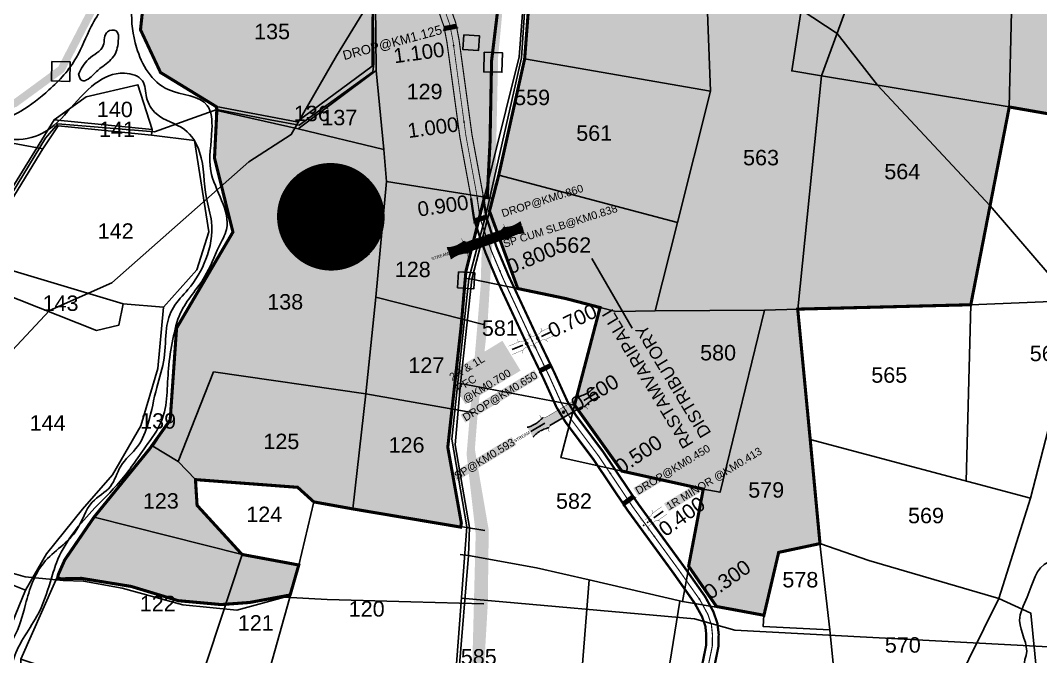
# Model space of a CAD drawing. Header units: inches. Extents: x 200003 to 248779, y 1594258 to 1607376.
# Drawn here: x 201964 to 203288, y 1601081 to 1601906 of the extents above; entities that cross this region are included whole.
import ezdxf
from ezdxf.enums import TextEntityAlignment as Align

# ---------------------------------------------------------------- set-up
doc = ezdxf.new("R2010")
doc.units = ezdxf.units.IN
doc.header["$LTSCALE"] = 15
doc.header["$MEASUREMENT"] = 0
for name, pattern in [('ACAD_ISO02W100', [15, 12, -3]), ('DASHED2', [0.375, 0.25, -0.125]), ('HIDDEN2', [0.1875, 0.125, -0.0625])]:
    doc.linetypes.add(name, pattern=pattern)
for name, color, linetype in [('CANAL1', 7, 'Continuous'), ('CSMark', 72, 'Continuous'), ('PLOT', 7, 'Continuous'), ('PLOTS', 7, 'Continuous'), ('PLOTS NO', 7, 'Continuous'), ('RE REMARKS', 7, 'Continuous'), ('ROAD', 1, 'Continuous'), ('ROADS', 1, 'Continuous'), ('STREAM', 4, 'Continuous'), ('STREAMS', 4, 'Continuous'), ('STRUCTURE', 5, 'Continuous'), ('text2', 7, 'Continuous'), ('VILLAGE BOUNDARY STONES', 1, 'Continuous'), ('VILLAGE BOUNDRY', 5, 'Continuous'), ('WUA-14', 3, 'Continuous')]:
    doc.layers.add(name, color=color, linetype=linetype)
doc.styles.get("Standard").update_dxf_attribs({"font": 'arial.ttf'})
doc.dimstyles.get("Standard").update_dxf_attribs({"dimtxt": 0.18, "dimasz": 0.18, "dimexe": 0.18, "dimexo": 0.0625, "dimgap": 0.09, "dimtad": 0, "dimtih": 1, "dimtoh": 1, "dimdec": 4, "dimzin": 0, "dimdsep": 46, "dimtxsty": 'Standard', "dimcen": 0.09, "dimadec": 0, "dimazin": 0, "dimtfac": 1, "dimtdec": 4, "dimtofl": 0, "dimtmove": 0, "dimatfit": 3, "dimfxl": 1, "dimtolj": 1, "dimtzin": 0, "dimarcsym": 0})

# ---------------------------------------------------------------- blocks, each defined once
blk = doc.blocks.new('DROP')
h = blk.add_hatch()
h.set_pattern_fill('ANSI31', color=1, scale=10, angle=45)
h.set_pattern_definition([(90, (-324.4107, -25.7687), (-1.25, 0), [])])
h.paths.add_polyline_path([(-9.9, -4.3), (-13.8, 4.1), (13.8, 4.1), (10.2, -4.3)])
at = {"layer": 'STRUCTURE', "color": 5, "const_width": 0.49}
blk.add_lwpolyline([(-9.9, -4.3), (-13.8, 4.1), (13.8, 4.1), (10.2, -4.3), (-9.9, -4.3)], dxfattribs=at)
at = {"layer": 'STRUCTURE', "color": 5}
blk.add_circle((0, 0), 1.33, dxfattribs=at)
blk = doc.blocks.new('OT')
at = {"layer": 'STRUCTURE', "color": 190}
for points, const_width in [([(769751.4, 1706595.8), (769729.4, 1706595.8)], 0.5), ([(769775.2, 1706601.8), (769775.2, 1706597.8), (769769.2, 1706593.8), (769761.8, 1706593.8), (769754.4, 1706593.8), (769748.4, 1706597.8), (769748.4, 1706601.8)], 0.5), ([(769761.8, 1706593.8), (769761.8, 1706581)], 2.5), ([(769751.4, 1706579), (769729.4, 1706579)], 0.5), ([(769748.4, 1706573), (769748.4, 1706577), (769754.4, 1706581), (769761.8, 1706581), (769761.8, 1706581), (769761.8, 1706581), (769769.2, 1706581), (769775.2, 1706577), (769775.2, 1706573)], 0.5)]:
    blk.add_lwpolyline(points, dxfattribs=dict(at, const_width=const_width))
at = {"layer": 'STRUCTURE', "color": 0}
blk.add_circle((769761.8, 1706587.4), 1.87, dxfattribs=at)
blk.add_leader([(769732.6, 1706587.4), (769753.8, 1706587.4)], dimstyle='Standard', override={"dimasz": 10, "dimgap": 0.09, "dimtad": 0}, dxfattribs=at)
blk = doc.blocks.new('SP')
at = {"layer": 'STRUCTURE'}
h = blk.add_hatch(dxfattribs=at)
h.set_pattern_fill('DASH', color=256, scale=8, style=0)
edge = h.paths.add_edge_path()
edge.add_spline(control_points=[(769825.7, 1706742.1), (769825.3, 1706741.8), (769823.8, 1706740.8), (769820.9, 1706740.3), (769817, 1706739.7), (769811.4, 1706738.9), (769804, 1706739.7), (769798.4, 1706741), (769795.6, 1706741.6)], knot_values=[0, 0, 0, 0, 1.613557, 5.24513, 8.624976, 13.470124, 22.190216, 30.746377, 30.746377, 30.746377, 30.746377], degree=3, periodic=0)
edge.add_line((769795.6, 1706741.6), (769792.6, 1706739.6))
edge.add_line((769792.6, 1706739.6), (769732.6, 1706739.6))
edge.add_line((769732.6, 1706739.6), (769729.6, 1706741.6))
edge.add_spline(control_points=[(769729.6, 1706741.6), (769726.9, 1706740.9), (769721.3, 1706739.5), (769713.9, 1706738.5), (769708.3, 1706739.1), (769704.4, 1706739.6), (769701.5, 1706740), (769700, 1706741), (769699.5, 1706741.3)], knot_values=[0, 0, 0, 0, 8.556161, 17.276253, 22.121402, 25.501247, 29.13282, 30.746377, 30.746377, 30.746377, 30.746377], degree=3, periodic=0)
edge.add_line((769699.5, 1706741.3), (769699.5, 1706722.1))
edge.add_spline(control_points=[(769699.5, 1706722.1), (769700, 1706722.4), (769701.4, 1706723.4), (769704.3, 1706724), (769708.2, 1706724.5), (769713.8, 1706725.3), (769721.2, 1706724.5), (769726.8, 1706723.3), (769729.6, 1706722.6)], knot_values=[0, 0, 0, 0, 1.613557, 5.24513, 8.624976, 13.470124, 22.190216, 30.746377, 30.746377, 30.746377, 30.746377], degree=3, periodic=0)
edge.add_line((769729.6, 1706722.6), (769732.6, 1706724.6))
edge.add_line((769732.6, 1706724.6), (769792.6, 1706724.6))
edge.add_line((769792.6, 1706724.6), (769795.6, 1706722.6))
edge.add_spline(control_points=[(769795.6, 1706722.6), (769798.4, 1706723.3), (769803.9, 1706724.8), (769811.3, 1706725.8), (769817, 1706725.1), (769820.9, 1706724.7), (769823.8, 1706724.2), (769825.2, 1706723.3), (769825.7, 1706723)], knot_values=[0, 0, 0, 0, 8.556161, 17.276253, 22.121402, 25.501247, 29.13282, 30.746377, 30.746377, 30.746377, 30.746377], degree=3, periodic=0)
edge.add_line((769825.7, 1706723), (769825.7, 1706742.1))
h.paths.add_polyline_path([(769764.2, 1706732.1, -1), (769761.1, 1706732.1, -1)], flags=0)
h.paths.add_polyline_path([(769761.1, 1706732.1, 1), (769764.2, 1706732.1, 1)], flags=16)
at = {"layer": 'STRUCTURE', "const_width": 0.628}
for points in [[(769726.6, 1706747.6), (769726.6, 1706743.6), (769732.6, 1706739.6), (769792.6, 1706739.6), (769798.6, 1706743.6), (769798.6, 1706747.6)], [(769726.6, 1706716.6), (769726.6, 1706720.6), (769732.6, 1706724.6), (769792.6, 1706724.6), (769798.6, 1706720.6), (769798.6, 1706716.6)]]:
    blk.add_lwpolyline(points, dxfattribs=at)
at = {"layer": 'STRUCTURE', "color": 3}
blk.add_lwpolyline([(769732.6, 1706724.6), (769792.6, 1706724.6)], dxfattribs=at)
blk.add_lwpolyline([(769732.6, 1706724.6), (769792.6, 1706724.6)], dxfattribs=at)
at = {"layer": 'STRUCTURE', "color": 0}
blk.add_circle((769762.6, 1706732.1), 1.55, dxfattribs=at)
at = {"layer": 'STRUCTURE'}
for points in [[(769699.5, 1706741.3), (769700.9, 1706740.5), (769704.4, 1706739.6), (769707.8, 1706739.2), (769712.6, 1706738.8), (769721.3, 1706739.7), (769729.6, 1706741.6)], [(769825.7, 1706742.1), (769824.3, 1706741.3), (769820.8, 1706740.3), (769817.5, 1706739.8), (769812.7, 1706739.2), (769804, 1706739.9), (769795.6, 1706741.6)], [(769699.5, 1706722.1), (769700.9, 1706723), (769704.4, 1706724), (769707.7, 1706724.5), (769712.5, 1706725), (769721.2, 1706724.4), (769729.6, 1706722.6)], [(769825.7, 1706723), (769824.3, 1706723.8), (769820.8, 1706724.7), (769817.4, 1706725.1), (769812.6, 1706725.5), (769803.9, 1706724.6), (769795.6, 1706722.6)]]:
    blk.add_spline(points, degree=3, dxfattribs=at)
at = {"layer": 'STRUCTURE', "color": 0}
blk.add_text('STREAM', height=5, dxfattribs=at).set_placement((769684.3, 1706732.1), align=Align.MIDDLE_CENTER)
for points in [[(769727.4, 1706732.1), (769700.8, 1706732.1)], [(769824.4, 1706732.1), (769800.5, 1706732.1)]]:
    blk.add_leader(points, dimstyle='Standard', override={"dimasz": 10, "dimgap": 0.09, "dimtad": 0}, dxfattribs=at)
blk = doc.blocks.new('SLB')
at = {"layer": 'STRUCTURE'}
h = blk.add_hatch(dxfattribs=at)
h.set_pattern_fill('DOTS', color=6, scale=20, angle=320.3722, style=0)
h.set_pattern_definition([(320.372247934, (-159.4327, -72.9564), (1.2786241598, 0.5641323054), [0, -1.25])])
h.paths.add_polyline_path([(769699.5, 1706871.1), (769699.5, 1706861.1), (769729.1, 1706861.1), (769732.1, 1706863.1), (769792.1, 1706863.1), (769795.1, 1706861.1), (769824.7, 1706861.1), (769824.7, 1706871.1), (769795.1, 1706871.1), (769792.1, 1706869.1), (769732.1, 1706869.1), (769729.1, 1706871.1)])
at = {"layer": 'STRUCTURE', "color": 6, "linetype": 'ACAD_ISO02W100', "ltscale": 0.5, "const_width": 0.5}
for points in [[(769699.5, 1706871.1), (769729.1, 1706871.1)], [(769795.1, 1706871.1), (769824.7, 1706871.1)], [(769699.5, 1706861.1), (769729.1, 1706861.1)], [(769795.1, 1706861.1), (769824.7, 1706861.1)]]:
    blk.add_lwpolyline(points, dxfattribs=at)
at = {"layer": 'STRUCTURE', "color": 6, "const_width": 0.628}
for points in [[(769726.1, 1706877.1), (769726.1, 1706873.1), (769732.1, 1706869.1), (769792.1, 1706869.1), (769798.1, 1706873.1), (769798.1, 1706877.1)], [(769726.1, 1706855.1), (769726.1, 1706859.1), (769732.1, 1706863.1), (769792.1, 1706863.1), (769798.1, 1706859.1), (769798.1, 1706855.1)]]:
    blk.add_lwpolyline(points, dxfattribs=at)
at = {"layer": 'STRUCTURE', "color": 6}
blk.add_lwpolyline([(769732.1, 1706863.1), (769792.1, 1706863.1)], dxfattribs=at)
blk.add_lwpolyline([(769732.1, 1706863.1), (769792.1, 1706863.1)], dxfattribs=at)
at = {"layer": 'STRUCTURE', "color": 0}
blk.add_circle((769762.1, 1706866.1), 1.24, dxfattribs=at)
for points in [[(769703.8, 1706866), (769726.7, 1706866)], [(769818.6, 1706865.8), (769795.7, 1706865.8)]]:
    blk.add_leader(points, dimstyle='Standard', override={"dimasz": 10, "dimgap": 0.09, "dimtad": 0}, dxfattribs=at)

msp = doc.modelspace()

# ---------------------------------------------------------------- hatches: boundary and pattern name
at = {"layer": 'PLOTS NO', "true_color": 0xcd6928}
h = msp.add_hatch(color=32, dxfattribs=at)
h.dxf.hatch_style = 1
h.paths.add_polyline_path([(203001.6, 1601227.5), (202948, 1601216.1), (202928.9, 1601134.5), (202867.3, 1601145.9), (202831.2, 1601198.2), (202850.2, 1601298.2), (202744.5, 1601321.6), (202683.2, 1601407.4), (202716.3, 1601533.8), (202671.9, 1601545.4), (202609.6, 1601558.4), (202572.9, 1601658.9), (202584.9, 1601705.6), (202618.5, 1601856.4), (202628.8, 1601991.5), (202639.8, 1602113.3), (202697.5, 1602353.9), (202724.4, 1602427.6), (202796.6, 1602504), (202822.2, 1602545.7), (202847.3, 1602586.4), (202928.2, 1602568), (202987.4, 1602735.1), (203092.1, 1602721.8), (203130.5, 1602716.1), (203175, 1602708.5), (203211.3, 1602704.8), (203216.7, 1602701.7), (203210.5, 1602664.8), (203223.7, 1602661), (203234.6, 1602659.1), (203247.9, 1602659.4), (203259.6, 1602656.9), (203269.7, 1602651.4), (203282.8, 1602647.2), (203298.1, 1602645.5), (203310.4, 1602644.5), (203329.2, 1602642.8), (203338, 1602642.8), (203346, 1602639.6), (203350.2, 1602637.6), (203353.1, 1602629.9), (203358.6, 1602620), (203362.5, 1602611.4), (203372, 1602605.7), (203383, 1602601.5), (203389.3, 1602602.4), (203399.7, 1602603.7), (203404.8, 1602604.7), (203417.5, 1602602.5), (203424.9, 1602601), (203431, 1602602.4), (203439.7, 1602603), (203446.6, 1602603.9), (203453.8, 1602603.9), (203457.6, 1602603.9), (203477.7, 1602608.3), (203496.8, 1602618.8), (203505.7, 1602625), (203516.8, 1602626.2), (203529.4, 1602629.2), (203540.3, 1602629.9), (203549.2, 1602635.9), (203555.4, 1602643.7), (203562.1, 1602653.1), (203568.7, 1602660.3), (203574.7, 1602663.8), (203582.6, 1602669), (203607.2, 1602670.2), (203617.1, 1602674.5), (203622.2, 1602678.9), (203628.2, 1602689.1), (203632.4, 1602695.3), (203644.2, 1602707.5), (203649.7, 1602711.7), (203657.6, 1602715.4), (203672, 1602721.5), (203686.1, 1602718.8), (203691.5, 1602808.6), (203729.5, 1602815.8), (203809.1, 1602809), (203871.3, 1602801.6), (203983.3, 1602773.7), (204083.2, 1602730.7), (204101.2, 1602680.6), (204143.9, 1602676.5), (204148, 1602690.2), (204183.7, 1602695.1), (204209, 1602622.3), (204222.1, 1602547.2), (204231.5, 1602478.6), (204243.1, 1602459.4), (204258.8, 1602448.1), (204262.3, 1602438.3), (204262.6, 1602428.1), (204270.7, 1602419.1), (204284, 1602410.2), (204292.6, 1602404.6), (204302.4, 1602394), (204322.6, 1602378.4), (204344.1, 1602369.5), (204360.9, 1602364.4), (204376.4, 1602354.2), (204399.8, 1602347.4), (204413.8, 1602346.2), (204427.9, 1602347.1), (204436.7, 1602347.3), (204445.2, 1602346.1), (204452.2, 1602345.7), (204459.1, 1602344.7), (204471.8, 1602341.3), (204474, 1602340.1), (204483.2, 1602330), (204498.5, 1602321.3), (204517.2, 1602304.3), (204524.6, 1602292.6), (204532.8, 1602281.2), (204537.2, 1602270.7), (204546.2, 1602262.9), (204550.9, 1602255.5), (204557.2, 1602250.1), (204568.6, 1602245), (204577.2, 1602239.4), (204586.7, 1602235.6), (204617.4, 1602216.3), (204644.9, 1602207.1), (204669.4, 1602198.8), (204682, 1602196.2), (204670.8, 1602161.3), (204656, 1602115.4), (204642.4, 1602073.5), (204628.8, 1602031.5), (204622.8, 1602012.9), (204620.7, 1602005.6), (204610.6, 1601975.2), (204605.6, 1601959.6), (204602.4, 1601949.8), (204592.1, 1601918), (204587.2, 1601902.7), (204563.3, 1601916.2), (204543.5, 1601928), (204524.2, 1601928), (204507, 1601924.5), (204497.3, 1601915.3), (204481.5, 1601906.5), (204466.5, 1601900.8), (204445.4, 1601901.2), (204426, 1601903.4), (204410.2, 1601903.8), (204397, 1601901.2), (204372.8, 1601898.6), (204352.5, 1601897.7), (204334.9, 1601897.7), (204321.3, 1601896.8), (204317.8, 1601891.5), (204306.3, 1601872.2), (204286.5, 1601853.7), (204266.6, 1601828.4), (204255.2, 1601817.4), (204238.9, 1601810.4), (204219.6, 1601804.2), (204204.2, 1601798.5), (204189.2, 1601799.8), (204178.6, 1601799.4), (204174.7, 1601794.1), (204164.6, 1601772.6), (204158.4, 1601763.8), (204146.1, 1601758.9), (204131.6, 1601747.5), (204118.4, 1601734.3), (204116.4, 1601731.7), (203868, 1601791.6), (203849, 1601771.9), (203827.5, 1601731.2), (203680.6, 1601785.1), (203518.8, 1601750.2), (203476.8, 1601758.9), (203437.6, 1601764.4), (203392.7, 1601768.5), (203247.1, 1601794), (203197.2, 1601537.4), (202972.7, 1601531.7), (202988.9, 1601362.6)])
at = {"layer": 'PLOTS NO'}
h = msp.add_hatch(color=2, dxfattribs=at)
h.dxf.hatch_style = 1
h.paths.add_polyline_path([(202013.5, 1601187.2), (202022, 1601206.4), (202060, 1601261.9), (202132.1, 1601350.5), (202158.7, 1601387.9), (202167, 1601507.1), (202240.1, 1601631.7), (202216.2, 1601727.8), (202219.3, 1601790.6), (202218.5, 1601794.4), (202146.2, 1601838.7), (202120.2, 1601894.2), (202133.7, 1602020.5), (202138.3, 1602075.5), (202176.7, 1602138.9), (202269.7, 1602197), (202344.8, 1602210.2), (202455.6, 1602228.5), (202527.3, 1602218.5), (202550.9, 1602195), (202586.8, 1601982.4), (202589, 1601964.8), (202575.6, 1601854), (202573.6, 1601748.9), (202570, 1601676.4), (202566.4, 1601677), (202542.3, 1601580.6), (202536.2, 1601510), (202518.8, 1601352.5), (202536.4, 1601254.1), (202535.5, 1601248.9), (202395.5, 1601272.5), (202345, 1601281.6), (202324.1, 1601300.5), (202191.5, 1601310.5), (202193.6, 1601277.1), (202251.9, 1601213.4), (202325.5, 1601199.7), (202314.3, 1601160.8), (202261.7, 1601151.1), (202224.7, 1601148.4), (202169.3, 1601153.4), (202108.2, 1601171.9), (202043.5, 1601182.4), (202016.7, 1601181.8), (202012.8, 1601183.1)])
at = {"layer": 'text2'}
h = msp.add_hatch(dxfattribs=at)
h.set_pattern_fill('ANSI31', color=5)
h.set_pattern_definition([(45, (11503.70768, -11027.14675), (-0.088388347648, 0.088388347648), [])])
edge = h.paths.add_edge_path()
edge.add_arc((202367.1, 1601651.5), 69.1, 0, 360)
h.paths.add_polyline_path([(202288.5, 1601620.4), (202445.8, 1601620.4), (202445.8, 1601682.5), (202288.5, 1601682.5)], flags=9)

# ---------------------------------------------------------------- linework, layer by layer
at = {"layer": 'CANAL1', "color": 200}
for points, const_width in [([(202570.5, 1601598.3), (202567.9, 1601604.5), (202560.7, 1601624.5), (202553, 1601647.6), (202548.3, 1601680), (202534.4, 1601755.4), (202517.6, 1601878.6), (202513.7, 1601898.7), (202501.9, 1601932.8), (202503.5, 1601954.2), (202503, 1601971.1)], 1.5), ([(202572.9, 1601638.5), (202568.7, 1601651.3), (202564.1, 1601682.6), (202550.2, 1601757.9), (202533.4, 1601881.2), (202529.2, 1601902.8), (202518.1, 1601935), (202519.5, 1601953.8), (202519, 1601971.5)], 1.5), ([(202814.8, 1600863.6), (202833.3, 1600928.9), (202849.7, 1601000.8), (202863.8, 1601064.1), (202869.8, 1601093.6), (202870.2, 1601109.9), (202868.6, 1601123.7), (202863.4, 1601139), (202852.5, 1601158.9), (202824.3, 1601198.8), (202765.4, 1601279.5), (202720.8, 1601345.9), (202684.9, 1601394), (202674.1, 1601411.8), (202657.1, 1601449.2), (202632.9, 1601499.5), (202597.9, 1601574.5), (202582.8, 1601610.3), (202575.8, 1601629.7), (202568.7, 1601651.3), (202564.6, 1601678.9)], 3), ([(202799.4, 1600868), (202817.8, 1600932.9), (202834.1, 1601004.3), (202848.2, 1601067.4), (202853.9, 1601095.4), (202854.1, 1601109.2), (202852.9, 1601120.2), (202848.7, 1601132.6), (202838.9, 1601150.4), (202811.3, 1601189.5), (202752.3, 1601270.3), (202707.8, 1601336.6), (202671.6, 1601385), (202659.9, 1601404.3), (202642.6, 1601442.4), (202618.4, 1601492.7), (202583.3, 1601568), (202567.9, 1601604.5), (202560.7, 1601624.5), (202553, 1601647.6), (202549, 1601675.1)], 3)]:
    msp.add_lwpolyline(points, dxfattribs=dict(at, const_width=const_width))
at = {"layer": 'CANAL1', "color": 1, "linetype": 'HIDDEN2', "ltscale": 4}
for points, const_width in [([(202556.9, 1601676.8), (202556.2, 1601681.3), (202542.3, 1601756.7), (202525.5, 1601879.9), (202521.4, 1601900.7), (202510, 1601933.9), (202511.5, 1601954), (202511, 1601971.3)], 1), ([(202807.1, 1600865.8), (202825.5, 1600930.9), (202841.9, 1601002.6), (202856, 1601065.8), (202861.9, 1601094.5), (202862.1, 1601109.5), (202860.8, 1601121.9), (202856.1, 1601135.8), (202845.7, 1601154.7), (202817.8, 1601194.2), (202758.9, 1601274.9), (202714.3, 1601341.3), (202678.2, 1601389.5), (202667, 1601408), (202649.9, 1601445.8), (202625.6, 1601496.1), (202590.6, 1601571.2), (202575.3, 1601607.4), (202568.2, 1601627.1), (202560.8, 1601649.4), (202556.9, 1601676.2)], 1.5), ([(202571.6, 1601617.6), (202568.2, 1601627.1), (202560.8, 1601649.4), (202556.9, 1601676.8)], 1)]:
    msp.add_lwpolyline(points, dxfattribs=dict(at, const_width=const_width))
at = {"layer": 'PLOT'}
for points in [[(202562.8, 1602133), (202520.2, 1602088.7), (202421.1, 1601976.1), (202420.9, 1601846.9), (202322.8, 1601774.7), (202218.5, 1601794.4)], [(202169.2, 1601333.9), (202215.1, 1601450.2), (202412.7, 1601421.8), (202425.3, 1601547.1), (202439.2, 1601697.3), (202435.9, 1601739), (202426, 1601841.4), (202424.6, 1601972), (202563.5, 1602126.2)], [(202054, 1600462), (201932.6, 1600597.9), (201927.2, 1600711.7), (201927.1, 1600723.4), (201965.9, 1600937.1), (201964.6, 1601028.4), (201965, 1601077.7), (202022, 1601206.4), (202060, 1601261.9), (202132.1, 1601350.5), (202136.3, 1601353.7), (202158.7, 1601387.9), (202167, 1601507.1), (202240.1, 1601631.7), (202216.2, 1601727.8), (202218.5, 1601794.4), (202146.2, 1601838.7), (202120.2, 1601894.2), (202133.7, 1602020.5), (202138.3, 1602075.5)], [(202435.9, 1601739), (202324.8, 1601765.5), (202426, 1601841.4)], [(202135.4, 1601764.8), (202116.8, 1601822.9), (202049.8, 1601807.1), (202008.2, 1601777.2)], [(202324.8, 1601765.5), (202219.3, 1601789.4)], [(201525, 1601403.7), (201667.3, 1601392.6), (201704.9, 1601375.4), (201755.2, 1601378.3), (201763.2, 1601367.9), (201785.2, 1601375.3), (201781.5, 1601399.4), (201834.6, 1601485.8), (201893.7, 1601592), (202008.2, 1601777.2), (202135.4, 1601764.8), (202134.3, 1601757.3)], [(201803.1, 1601775.2), (201993.4, 1601739.8)], [(201905.4, 1601596.2), (201993.4, 1601739.8), (202013.4, 1601769.7), (202134.3, 1601757.3), (202190.2, 1601750.5), (202209, 1601632.2), (202193.3, 1601582.9), (202150, 1601534.2), (202142.8, 1601454.8), (202120.6, 1601380.3), (202084.1, 1601316.8), (202044.9, 1601272.3), (201998.2, 1601214.3), (201971.1, 1601167.2), (201949, 1601113.1)], [(202439.2, 1601697.3), (202575.1, 1601675.6)], [(201886.8, 1601569.8), (201937.2, 1601553.5), (202063, 1601503.9), (202092.2, 1601510.9), (202097.6, 1601538.5), (201905.4, 1601596.2)], [(202097.6, 1601538.5), (202150, 1601534.2)], [(202565.3, 1601511.7), (202425.3, 1601547.1)], [(202412.7, 1601421.8), (202395.5, 1601272.5), (202345, 1601281.6)], [(202412.7, 1601421.8), (202552.6, 1601397)], [(202191.5, 1601310.5), (202169.2, 1601333.9), (202136.3, 1601353.7)], [(201965, 1601077.7), (202077, 1601040.1), (202194.1, 1601037.6), (202277.3, 1601043.6), (202288.5, 1601066.8), (202325.5, 1601199.7), (202345, 1601281.6), (202324.1, 1601300.5), (202191.5, 1601310.5), (202193.6, 1601277.1), (202251.9, 1601213.4), (202194.1, 1601037.6)], [(202395.5, 1601272.5), (202566.9, 1601244.7)], [(202251.9, 1601213.4), (202060, 1601261.9)], [(201849.7, 1601215.3), (201971.1, 1601167.2)], [(202251.9, 1601213.4), (202325.5, 1601199.7)]]:
    msp.add_lwpolyline(points, dxfattribs=at)
at = {"layer": 'PLOTS'}
for points in [[(202542, 1601571.6), (202550.2, 1601570.6), (202584.9, 1601705.6), (202618.5, 1601856.4), (202628.8, 1601991.5), (202639.8, 1602113.3), (202754.4, 1602111.1), (202767.6, 1602274.3), (202665.7, 1602363.7)], [(203168.9, 1602296.2), (203105.8, 1602112.8), (203254.4, 1602095.2), (203247.1, 1601794), (203003.6, 1601834.4), (203105.8, 1602112.8)], [(203247.1, 1601794), (203392.7, 1601768.5), (203437.6, 1601764.4), (203476.8, 1601758.9), (203533.5, 1602061.3), (203369.3, 1602080.2), (203315.9, 1602090.7), (203254.4, 1602095.2)], [(202621.4, 1601990.2), (202611.6, 1601859.1), (202542.3, 1601580.6)], [(202618.5, 1601856.4), (202859.4, 1601814.6), (202852.6, 1601996.5)], [(202982.3, 1601953.8), (202965, 1601840.7), (203003.6, 1601834.4)], [(203003.6, 1601834.4), (202972.7, 1601531.7), (203197.2, 1601537.4), (203247.1, 1601794)], [(202787.6, 1601529.7), (202816.6, 1601644.3), (202859.4, 1601814.6)], [(202816.6, 1601644.3), (202584.9, 1601705.6)], [(202550.2, 1601570.6), (202535.1, 1601435.4), (202528.3, 1601355.6), (202547, 1601248.4), (202545.7, 1601212.2), (202534.7, 1601213.5)], [(202550.2, 1601570.6), (202671.9, 1601545.4), (202718.2, 1601533.3), (202736.6, 1601528.5), (202787.6, 1601529.7), (202929.8, 1601530.3), (202972.7, 1601531.7)], [(203458.2, 1601548.1), (203197.2, 1601537.4)], [(203191.4, 1601308.6), (203197.2, 1601537.4)], [(202545.7, 1601212.2), (202633.9, 1601195.9), (202702.2, 1601180.3), (202823.1, 1601152.2), (202850.2, 1601298.2), (202665.4, 1601339.1), (202716.3, 1601533.8)], [(202972.7, 1601531.7), (202988.9, 1601362.6), (203001.6, 1601227.5), (202948, 1601216.1), (202928.9, 1601134.5), (202823.1, 1601152.2)], [(202929.8, 1601530.3), (202872.1, 1601294.2), (202850.2, 1601298.2)], [(202535.1, 1601435.4), (202680.6, 1601407.4), (202683.2, 1601407.4)], [(203274.6, 1601286.4), (203304.2, 1601400.2), (203432.5, 1601386.1), (203582.8, 1601371.6)], [(203233.4, 1601156.1), (203274.6, 1601286.4), (202988.9, 1601362.6)], [(203001.6, 1601227.5), (203014.4, 1601115.8)], [(203001.6, 1601227.5), (203065, 1601205.4), (203233.4, 1601156.1), (203117.2, 1600921.1), (203027.4, 1600965.5)], [(202549.5, 1600780.8), (202551.9, 1600924.6), (202531.4, 1601039.3), (202533, 1601060), (202545.7, 1601212.2)], [(202702.2, 1601180.3), (202675.7, 1600847.4)], [(202819.8, 1601153), (202769.3, 1600839.3), (202675.7, 1600847.4), (202549.5, 1600780.8), (202556, 1600678.5)], [(203117.2, 1600921.1), (203256.1, 1600851.8), (203285.5, 1601031.7), (203275, 1601137.4), (203233.4, 1601156.1)], [(202769.3, 1600839.3), (203036.7, 1600864.3), (203021.1, 1601035.1), (203020, 1601058.9), (203014.4, 1601115.8), (202927.9, 1601119.9), (202928.9, 1601134.5)]]:
    msp.add_lwpolyline(points, dxfattribs=at)
at = {"layer": 'ROAD'}
for points in [[(202421.1, 1601976.1), (202422.8, 1601850.4), (202421.5, 1601839.7), (202326.2, 1601770.3), (202288.4, 1601777.4), (202219.3, 1601790.6), (202138.3, 1601761.6), (202013.1, 1601772.1), (201997, 1601753.6), (201910.8, 1601612.4), (201860.4, 1601526.3), (201789.7, 1601409), (201784.6, 1601398.7), (201788.1, 1601338.7), (201789.4, 1601323.6), (201788.4, 1601295.9), (201862.8, 1601381.1), (202002.1, 1601529.8), (202083.2, 1601565.7), (202260.6, 1601722.7), (202315.7, 1601758.2), (202374.6, 1601860.5), (202416.7, 1601929.5)], [(202565.7, 1601149.5), (202470.9, 1601152), (202362.3, 1601155.1), (202306.9, 1601158.1), (202245.1, 1601141.3), (202175, 1601147.9), (202096.3, 1601169.6), (202046.2, 1601178.6), (202019.7, 1601179.7), (201970.7, 1601184.5), (201858.3, 1601216.2)]]:
    msp.add_lwpolyline(points, dxfattribs=at)
at = {"layer": 'ROADS'}
for points in [[(202690.3, 1602352.8), (202631.4, 1602113.3), (202614.4, 1601857.8), (202569.6, 1601659.2), (202546.1, 1601571.1), (202524, 1601363), (202543.5, 1601249.3), (202527.5, 1601036.9), (202547.1, 1600923.4), (202545.2, 1600732.2)], [(203802.1, 1601130.7), (203692.5, 1601252.7), (203638.4, 1601295.5), (203571.8, 1601336), (203530.8, 1601363.5), (203504.3, 1601379.2), (203387.3, 1601483.8), (203327.7, 1601542.7), (203222.2, 1601665.7), (203076.3, 1601822.3), (203023.7, 1601889.3), (202977.2, 1601920), (202908.7, 1601958), (202879.7, 1601987.6), (202853.6, 1602017.8), (202797.2, 1602071.7), (202756.8, 1602098.6), (202748.8, 1602111.2), (202685.3, 1602332.5)], [(202536.5, 1601156.6), (202838.9, 1601129.9), (202891.2, 1601115), (203330.5, 1601091.6)]]:
    msp.add_lwpolyline(points, dxfattribs=at)
at = {"layer": 'STREAM'}
for points in [[(202310.9, 1599538.5), (202317.3, 1599561.2), (202320.1, 1599585.1), (202327.7, 1599610.3), (202321.5, 1599649.2), (202322.3, 1599688.6), (202324.2, 1599712.5), (202319.8, 1599742.7), (202316.8, 1599772.1), (202304, 1599793.9), (202284.4, 1599826.2), (202273.6, 1599847), (202249.2, 1599878.9), (202234.8, 1599906.3), (202223.1, 1599935.8), (202208.3, 1599957.5), (202186.9, 1599999.3), (202172.6, 1600028.7), (202164.3, 1600062.6), (202142.4, 1600105.9), (202123.8, 1600156.9), (202112, 1600198), (202106.6, 1600234.2), (202100.3, 1600259.7), (202079.2, 1600323.9), (202067.6, 1600371), (202061.5, 1600423.4), (202027.5, 1600476.4), (201996.8, 1600494.6), (201964.8, 1600541.3), (201936.9, 1600585.6), (201925.3, 1600653.5), (201921.9, 1600704.9), (201911.1, 1600729.5), (201930.6, 1600795.6), (201935.7, 1600864.5), (201951.9, 1600921.4), (201957.2, 1600960), (201953.8, 1601032.1), (201954.7, 1601074.4), (201985.8, 1601133.3), (202003.4, 1601178.4), (202011.2, 1601202.6), (202056.9, 1601269.4), (202093.8, 1601308.3), (202126.8, 1601353.1), (202147.4, 1601386.5), (202156.5, 1601454.6), (202162.3, 1601492.8), (202172.1, 1601526.8), (202203.3, 1601573.5), (202222.2, 1601613.2), (202231.7, 1601635.1), (202211.3, 1601711.1), (202212.9, 1601764.7), (202206.8, 1601796), (202156.2, 1601816.6), (202115, 1601871.2), (202108.9, 1601920.4), (202123.5, 1601991.3), (202127.6, 1602014.2), (202126.8, 1602039), (202130, 1602064.2)], [(202086.1, 1601974.6), (202082.4, 1601950.1), (202056.2, 1601898.3), (202036.9, 1601857.9), (202001.5, 1601816.1), (201965.1, 1601788.7), (201937.9, 1601775.4), (201883.4, 1601766.5), (201809.4, 1601790.5), (201758.7, 1601794.4), (201723.7, 1601782.6), (201698.6, 1601776.1), (201696.2, 1601771.1), (201653.3, 1601758.3), (201618.8, 1601733.8), (201576.2, 1601705.6), (201553.3, 1601697.7), (201520.4, 1601654.8), (201488.4, 1601629.5), (201463.8, 1601605.4), (201413.7, 1601560.4), (201371.7, 1601522.1), (201329, 1601491.9), (201306.6, 1601471.2), (201287.6, 1601446.2), (201256.8, 1601422.7), (201239.7, 1601383.9), (201217.5, 1601358.1), (201183.1, 1601300.9), (201147.7, 1601258.3), (201130, 1601229.1), (201100.2, 1601197.7), (201082.6, 1601177.2), (201065.1, 1601162.8), (201051.9, 1601133.3), (201029, 1601083.6), (200998.7, 1601057.7), (200981.1, 1601038.3), (200952.6, 1601032.2), (200926.6, 1601013.1), (200862.1, 1600997.7), (200813.1, 1600978), (200781.6, 1600972.8), (200733.8, 1600957.8), (200709.4, 1600948.5), (200682.6, 1600937.4), (200660.7, 1600938.3), (200627.5, 1600917.1), (200580.5, 1600906), (200544.8, 1600891.1), (200512.1, 1600893.1), (200485.8, 1600883.8), (200442.3, 1600887.4), (200399.3, 1600885.3), (200357.7, 1600905.8), (200332, 1600911.2), (200305.8, 1600910), (200256.6, 1600915.9), (200235.6, 1600908.8), (200216, 1600921.8), (200189.5, 1600918.7), (200171.4, 1600922.5)], [(202039.8, 1601836.3), (202052.8, 1601856.1), (202071.9, 1601873.7), (202077.6, 1601891.7), (202088.5, 1601892.9), (202091.4, 1601879.2), (202085.2, 1601859.3), (202069.1, 1601845), (202057.8, 1601835), (202050.3, 1601829), (202044.6, 1601828.2), (202039.8, 1601836.8)], [(200162.4, 1600896.9), (200202.5, 1600895.2), (200248.1, 1600886), (200319.1, 1600863.8), (200365.1, 1600872.6), (200408.7, 1600865.2), (200432.3, 1600866.3), (200462.4, 1600856.4), (200511.7, 1600863.2), (200551.5, 1600861.2), (200583, 1600877.1), (200623.1, 1600878.2), (200657.7, 1600894.3), (200689.4, 1600891.9), (200727.9, 1600909.3), (200767.3, 1600911.2), (200808.1, 1600931.4), (200859.2, 1600944.3), (200886.7, 1600968.7), (200927.7, 1600977.7), (200957.1, 1601002), (200990.5, 1601013.4), (201016.7, 1601044.8), (201031.4, 1601074.3), (201059.4, 1601123.3), (201077.9, 1601155.6), (201102.4, 1601173.9), (201122, 1601199.3), (201144.3, 1601217.8), (201168.6, 1601247.7), (201194.6, 1601281.4), (201207, 1601309.4), (201234.1, 1601340.7), (201258.4, 1601374.7), (201284.5, 1601399.4), (201311.1, 1601425.7), (201332.5, 1601451.6), (201388.8, 1601498.5), (201439.3, 1601549), (201478, 1601582), (201508.7, 1601614.9), (201544.7, 1601643.1), (201585.9, 1601679), (201616.5, 1601701.9), (201639.9, 1601721), (201652, 1601735.9), (201682, 1601746.2), (201713.4, 1601758.2), (201751.7, 1601767.8), (201801.6, 1601781), (201840.4, 1601771.8), (201910.9, 1601759.9), (201947.2, 1601752.3), (201987.8, 1601757.4), (202061.4, 1601824.3), (202099.3, 1601837.8), (202122.7, 1601828), (202128.1, 1601806.3), (202140.8, 1601785), (202177.3, 1601764.7), (202196.9, 1601735.4), (202205.7, 1601675.5), (202212.3, 1601644.9), (202205.1, 1601596.5), (202181.8, 1601557.2), (202162.8, 1601533.9), (202154, 1601506.9), (202150.9, 1601468), (202141.4, 1601430.2), (202130.3, 1601383.9), (202116.5, 1601353.6), (202094.5, 1601327.8), (202081.1, 1601301.5), (202057.6, 1601281.3), (202037.7, 1601245.6), (201994.7, 1601202.5), (201971.1, 1601148.9), (201955.5, 1601104.8), (201927, 1601061.6), (201924.9, 1601014.6), (201927.7, 1600912.1), (201910.4, 1600843.1), (201885.3, 1600805), (201863.5, 1600770.5), (201815.5, 1600754.5), (201755.3, 1600762.5), (201680.2, 1600756), (201636.9, 1600749.4), (201599.1, 1600746.1), (201541.8, 1600714.2), (201463.6, 1600667.4), (201426.5, 1600656.1), (201415.4, 1600649.8), (201356.3, 1600616.1), (201325.9, 1600600.2), (201286.4, 1600558.9), (201262, 1600531.1), (201232, 1600516.5), (201221.8, 1600503.3), (201190.6, 1600491.4), (201180.3, 1600457.1), (201169.1, 1600445.3), (201168.5, 1600419.2), (201150, 1600382.8), (201133, 1600348.7), (201123, 1600318.1), (201110.6, 1600300.2), (201102.9, 1600281.5), (201094.8, 1600274.4)]]:
    msp.add_spline(points, degree=3, dxfattribs=at)
at = {"layer": 'STREAMS'}
msp.add_spline([(202982.4, 1599800.1), (202999, 1599819.6), (202992.5, 1599860.7), (203002.3, 1599886.7), (203004.2, 1599900.6), (203016.4, 1599920.9), (203017, 1599941.6), (203005.3, 1599962.3), (202994.7, 1599977), (202992.6, 1600000.4), (202988.1, 1600017.1), (202976.9, 1600037.8), (202979.8, 1600055.7), (202977.4, 1600087.8), (202975.2, 1600094.3), (202967.8, 1600120.2), (202942.5, 1600149.2), (202931.4, 1600168.6), (202937.7, 1600182), (202953.5, 1600196.3), (202961.4, 1600206.4), (202976.4, 1600243.7), (202984.6, 1600260.4), (202998.7, 1600290.6), (203034.4, 1600324.3), (203044.9, 1600350.3), (203051.8, 1600376.4), (203060.7, 1600391), (203060.6, 1600417.3), (203063, 1600426.9), (203073.8, 1600433.1), (203085.3, 1600459.4), (203099, 1600474.3), (203117.8, 1600517.8), (203132.3, 1600545.5), (203143.2, 1600588.1), (203155.7, 1600609.8), (203166.9, 1600634.6), (203184.4, 1600656.2), (203192.6, 1600696.8), (203209.9, 1600717.2), (203209.5, 1600737.6), (203211.7, 1600750.9), (203226.3, 1600770.4), (203223.1, 1600802), (203220.5, 1600821.7), (203228, 1600840.8), (203228.2, 1600865.7), (203237.1, 1600914), (203236.7, 1600935.3), (203249.1, 1600958.1), (203250.7, 1600984.4), (203252.2, 1601006.8), (203259.1, 1601035.1), (203265.9, 1601060.5), (203267.5, 1601077.1), (203269, 1601082.2), (203260.5, 1601127.7), (203270.3, 1601158), (203297.6, 1601203.3), (203317, 1601209.6), (203333.8, 1601229.3), (203354.9, 1601234.8), (203369.5, 1601246.6), (203377.1, 1601257.6), (203413.7, 1601280.1), (203420.9, 1601287.2), (203444.9, 1601295.7), (203459.9, 1601307.1), (203471.7, 1601322.4), (203489.5, 1601328.6), (203530.3, 1601376.7), (203540.3, 1601379.3), (203574.7, 1601379.6), (203615, 1601363.5), (203632.4, 1601334.6), (203662.3, 1601316.1), (203673.6, 1601305.2), (203688.4, 1601284.8), (203713.5, 1601268), (203722.7, 1601249.1), (203739.9, 1601236.4), (203753.8, 1601219.4), (203760.2, 1601205.3), (203767.5, 1601193.7), (203776.8, 1601189.7), (203784.9, 1601177.6), (203796.9, 1601161.6), (203795.9, 1601162.2)], degree=3, dxfattribs=at)
at = {"layer": 'text2', "color": 3, "linetype": 'Continuous'}
for p in [(202521, 1601897, 9), (202559, 1601648, 8), (202559, 1601648, 8), (202568, 1601621, 7), (202568, 1601621, 7), (202645, 1601455, 6), (202669, 1601398, 5), (202752, 1601283, 4), (202773, 1601251, 2), (202778, 1601255, 3)]:
    msp.add_point(p, dxfattribs=at)
at = {"layer": 'text2', "color": 2, "linetype": 'Continuous'}
for p in [(202526.3, 1601873.7), (202526.3, 1601873.7), (202539.8, 1601774.6), (202539.8, 1601774.6), (202557, 1601676.1), (202557, 1601676.1), (202586.4, 1601581.1), (202628.4, 1601490.3), (202671.7, 1601400.2), (202729.5, 1601318.7), (202786.7, 1601236.7), (202845.1, 1601155.5)]:
    msp.add_point(p, dxfattribs=at)
at = {"layer": 'VILLAGE BOUNDARY STONES'}
for points in [[(202539.5, 1601887.6), (202559.9, 1601886.3), (202558.7, 1601867.3), (202538.3, 1601868.6)], [(202005.4, 1601853.1), (202028.9, 1601852.6), (202028.4, 1601827.2), (202004.8, 1601827.7)], [(202566.1, 1601864.9), (202589.6, 1601864.4), (202589.1, 1601839), (202565.5, 1601839.5)], [(202532.7, 1601579.9), (202553.9, 1601578.6), (202552.6, 1601558.1), (202531.4, 1601559.4)]]:
    msp.add_lwpolyline(points, close=True, dxfattribs=at)
at = {"layer": 'VILLAGE BOUNDRY', "linetype": 'DASHED2', "ltscale": 8, "const_width": 10}
for points in [[(201086.8, 1601186.7), (201134.2, 1601256.3), (201187.5, 1601326.5), (201273.3, 1601454.8), (201314.4, 1601500.3), (201367.7, 1601527.8), (201463, 1601623.5), (201560.9, 1601714.3), (201620.4, 1601757.4), (201772.1, 1601814.5), (201783.2, 1601806.1), (201895, 1601775.7), (201957.5, 1601798.9), (202017.4, 1601842.8), (202138.3, 1602075.5)], [(202589, 1601964.8), (202579.1, 1601858.8), (202575.1, 1601675.6), (202565.3, 1601511.7), (202552.6, 1601397), (202548.9, 1601349.4), (202566.9, 1601244.7), (202565.7, 1601149.5), (202560.8, 1601064.8), (202555, 1601016), (202570.5, 1600934.9), (202572.8, 1600899.8), (202567, 1600773.4), (202567.8, 1600754.9), (202590.8, 1600646.2), (202598.5, 1600624.7), (202618.5, 1600533.4), (202688.4, 1600370.2), (202692.9, 1600359.1), (202725.6, 1600264), (202773.3, 1599996.3)]]:
    msp.add_lwpolyline(points, dxfattribs=at)
at = {"layer": 'VILLAGE BOUNDRY', "linetype": 'DASHED2', "ltscale": 8}
msp.add_lwpolyline([(202585.6, 1601960.3, 10, 10, 0), (202575.6, 1601854, 10, 10, 0), (202566.3, 1601560.2, 10, 10, 0), (202548.2, 1601343.5, 10, 10, 0), (202560, 1601240.3, 10, 10, 0), (202554.2, 1601013.8, 10, 10, 0), (202568.9, 1600918.4, 10, 10, 0), (202566.9, 1600757.6, 10, 10, 0), (202572.4, 1600717.9, 10, 10, 0), (202618.5, 1600534.4, 10, 10, 0), (202680.1, 1600369.8, 10, 10, 0), (202719, 1600267.8, 10, 10, 0), (202742.4, 1600120.6, 10, 10, 0), (202797.8, 1599891, 10, 10, 0), (202866.8, 1599617.5, 10, 10, 0), (202881.9, 1599392.4, 10, 10, 0), (203052.2, 1599373.8, 10, 10, 0), (203086.2, 1599444.2, 10, 10, 0), (203366.7, 1599523.1, 10, 10, 0)], format="xyseb", dxfattribs=at)
at = {"layer": 'WUA-14', "color": 17, "const_width": 4}
for points in [[(202013.5, 1601187.2), (202022, 1601206.4), (202060, 1601261.9), (202132.1, 1601350.5), (202158.7, 1601387.9), (202167, 1601507.1), (202240.1, 1601631.7), (202216.2, 1601727.8), (202219.3, 1601790.6), (202218.5, 1601794.4), (202146.2, 1601838.7), (202120.2, 1601894.2), (202133.7, 1602020.5)], [(203392.7, 1601768.5), (203247.1, 1601794), (203197.2, 1601537.4), (202972.7, 1601531.7), (202988.9, 1601362.6), (203001.6, 1601227.5), (202948, 1601216.1), (202928.9, 1601134.5), (202867.3, 1601145.9), (202831.2, 1601198.2), (202850.2, 1601298.2), (202744.5, 1601321.6), (202683.2, 1601407.4), (202716.3, 1601533.8), (202671.9, 1601545.4), (202609.6, 1601558.4), (202572.9, 1601658.9), (202584.9, 1601705.6), (202618.5, 1601856.4), (202628.8, 1601991.5)], [(202589, 1601964.8), (202575.6, 1601854), (202575.6, 1601854), (202573.6, 1601748.9), (202570, 1601676.4), (202570, 1601676.4), (202566.4, 1601677), (202542.3, 1601580.6), (202536.2, 1601510), (202518.8, 1601352.5), (202536.4, 1601254.1), (202535.5, 1601248.9), (202395.5, 1601272.5), (202345, 1601281.6), (202324.1, 1601300.5), (202191.5, 1601310.5), (202193.6, 1601277.1), (202251.9, 1601213.4), (202325.5, 1601199.7), (202314.3, 1601160.8), (202261.7, 1601151.1), (202224.7, 1601148.4), (202169.3, 1601153.4), (202108.2, 1601171.9), (202043.5, 1601182.4), (202016.7, 1601181.8), (202012.8, 1601183.1), (202013.5, 1601187.2)]]:
    msp.add_lwpolyline(points, dxfattribs=at)
at = {"layer": 'WUA-14', "const_width": 3}
for points in [[(202013.5, 1601187.2), (202022, 1601206.4), (202060, 1601261.9), (202132.1, 1601350.5), (202158.7, 1601387.9), (202167, 1601507.1), (202240.1, 1601631.7), (202216.2, 1601727.8), (202219.3, 1601790.6), (202218.5, 1601794.4), (202146.2, 1601838.7), (202120.2, 1601894.2), (202133.7, 1602020.5)], [(203392.7, 1601768.5), (203247.1, 1601794), (203197.2, 1601537.4), (202972.7, 1601531.7), (202988.9, 1601362.6), (203001.6, 1601227.5), (202948, 1601216.1), (202928.9, 1601134.5), (202867.3, 1601145.9), (202831.2, 1601198.2), (202850.2, 1601298.2), (202744.5, 1601321.6), (202683.2, 1601407.4), (202716.3, 1601533.8), (202671.9, 1601545.4), (202609.6, 1601558.4), (202572.9, 1601658.9), (202584.9, 1601705.6), (202618.5, 1601856.4), (202628.8, 1601991.5)], [(202589, 1601964.8), (202575.6, 1601854), (202575.6, 1601854), (202573.6, 1601748.9), (202570, 1601676.4), (202570, 1601676.4), (202566.4, 1601677), (202542.3, 1601580.6), (202536.2, 1601510), (202518.8, 1601352.5), (202536.4, 1601254.1), (202535.5, 1601248.9), (202395.5, 1601272.5), (202345, 1601281.6), (202324.1, 1601300.5), (202191.5, 1601310.5), (202193.6, 1601277.1), (202251.9, 1601213.4), (202325.5, 1601199.7), (202314.3, 1601160.8), (202261.7, 1601151.1), (202224.7, 1601148.4), (202169.3, 1601153.4), (202108.2, 1601171.9), (202043.5, 1601182.4), (202016.7, 1601181.8), (202012.8, 1601183.1), (202013.5, 1601187.2)]]:
    msp.add_lwpolyline(points, dxfattribs=at)

# ---------------------------------------------------------------- block references
for p, xscale, yscale, zscale, rotation in [((202522.1, 1601897.2), 0.6999999999999998, 0.6999999999999998, 0.6999999999999998, 190.9725517123769), ((202561, 1601648.7), 0.7, 0.7, 0.7, 197.4807070049315), ((202561, 1601648.7), 0.7, 0.7, 0.7, 197.4807070049315), ((202645.2, 1601455.1), 0.7, 0.7, 0.7, 205.9203325494247), ((202753, 1601283.6), 0.7, 0.7, 0.7, 216.5043066866796)]:
    msp.add_blockref('DROP', p, dxfattribs=dict(xscale=xscale, yscale=yscale, zscale=zscale, rotation=rotation))
at = {"layer": 'STRUCTURE', "color": 0}
for name, p, xscale, yscale, zscale, rotation in [('SP', (68334.9, 109816.2, 7), 0.8, 0.8, 0.8, 19.13446524292449), ('SLB', (84848.3, 108324.5, 7), 0.8, 0.8, 0.8, 19.76698885172873), ('OT', (179392, 2911798.1), 0.7, 0.7, 0.7, 205.2941681172871), ('OT', (172558.1, 291321.7), 0.6999999999999998, 0.6999999999999998, 0.6999999999999998, 22.96343343370828), ('SP', (364779.5, 112364.6, 5), 0.8, 0.8, 0.8, 30.48941088642761), ('OT', (-54346, 2886295.5), 0.7, 0.7, 0.7, 215.5929793721658)]:
    msp.add_blockref(name, p, dxfattribs=dict(at, xscale=xscale, yscale=yscale, zscale=zscale, rotation=rotation))

# ---------------------------------------------------------------- texts
at = {"layer": 'CSMark', "color": 1}
for s, rotation, p in [('1.100', 7.7681, (202448.4, 1601860)), ('1.000', 7.7681, (202466.6, 1601763)), ('0.900', 8.2889, (202479.7, 1601661.1)), ('0.800', 22.9008, (202596.6, 1601585.4)), ('0.700', 25.7209, (202650.5, 1601502.2)), ('0.600', 31.2668, (202681.1, 1601405.9)), ('0.500', 33.8756, (202738.6, 1601324.8)), ('0.400', 36.1407, (202795.6, 1601243.2)), ('0.300', 35.2329, (202854.1, 1601161.9))]:
    msp.add_text(s, height=19, rotation=rotation, dxfattribs=at).set_placement(p, align=Align.MIDDLE_LEFT)
at = {"layer": 'PLOTS NO'}
for s, p in [('135', (202290.9, 1601891.9)), ('129', (202488.7, 1601814.1)), ('140', (202086.9, 1601790.8)), ('136', (202342.4, 1601785.6)), ('137', (202378.1, 1601780.3)), ('141', (202089.7, 1601765)), ('142', (202088, 1601633)), ('128', (202473.4, 1601583.2)), ('143', (202016.5, 1601539.4)), ('138', (202307.9, 1601541.2)), ('127', (202491, 1601459)), ('144', (201999.7, 1601384.1)), ('139', (202143.1, 1601386.6)), ('125', (202302.9, 1601360.1)), ('126', (202465.3, 1601355.5)), ('123', (202146.6, 1601282.9)), ('124', (202280.7, 1601265.4)), ('122', (202142.6, 1601149.8)), ('120', (202413.6, 1601142.8)), ('121', (202269.8, 1601124.6))]:
    msp.add_text(s, height=20, dxfattribs=at).set_placement(p, align=Align.MIDDLE_CENTER)
for s, p in [('559', (202604.9, 1601796.4)), ('561', (202685.4, 1601750.1)), ('563', (202901.8, 1601718.3)), ('564', (203085, 1601700.2)), ('562', (202658.2, 1601604.8)), ('581', (202563, 1601497.1)), ('580', (202846.1, 1601465.2)), ('566', (203273.7, 1601464.2)), ('565', (203068.1, 1601436.2)), ('579', (202908.5, 1601287.1)), ('582', (202659.1, 1601272.7)), ('569', (203115.8, 1601253.9)), ('578', (202952.8, 1601170.6)), ('570', (203085.7, 1601086)), ('585', (202535.7, 1601070.6))]:
    msp.add_text(s, height=20, dxfattribs=at).set_placement(p)
at = {"layer": 'PLOTS NO', "color": 1}
msp.add_text('TC1', height=40, dxfattribs=at).set_placement((202367.1, 1601651.5), align=Align.MIDDLE_CENTER)
at = {"layer": 'STRUCTURE', "color": 5, "attachment_point": 1, "bg_fill": 1, "box_fill_scale": 1.1, "bg_fill_color": 7, "bg_fill_true_color": 16777215, "bg_fill_transparency": 0}
for s, insert, char_height, width, rotation in [('DROP@KM1.125', (202381.3, 1601866.3), 12, 109.889, 14.9774), ('DROP@KM0.860', (202587.3, 1601660.4), 10, 98.347, 17.645), ('SP CUM SLB@KM0.838', (202589.4, 1601620.9), 10, 154.145, 17.645), ('{\\C1;RASTAMVARIPALLI DISTRIBUTORY }', (202824.5, 1601348.9), 16, 277.761, 121.1514), ('2R & 1L PFC @KM0.700', (202519.4, 1601446.7), 10, 81.846, 31.336), ('DROP@KM0.650', (202536.7, 1601394.3), 10, 109.889, 31.336), ('SP@KM0.593', (202525.9, 1601318.6), 10, 88.163, 31.336), ('DROP@KM0.450', (202760.8, 1601299.3), 10, 109.889, 31.336), ('1R MINOR @KM0.413', (202800.7, 1601279.2), 10, 141.744, 31.336)]:
    msp.add_mtext(s, dxfattribs=dict(at, insert=insert, char_height=char_height, width=width, rotation=rotation))

# ---------------------------------------------------------------- leaders
at = {"layer": 'RE REMARKS', "color": 1}
msp.add_leader([(202705.7, 1601597.6), (202757.9, 1601507.2)], dimstyle='Standard', override={"dimasz": 50}, dxfattribs=at)

doc.saveas('drawing.dxf')
